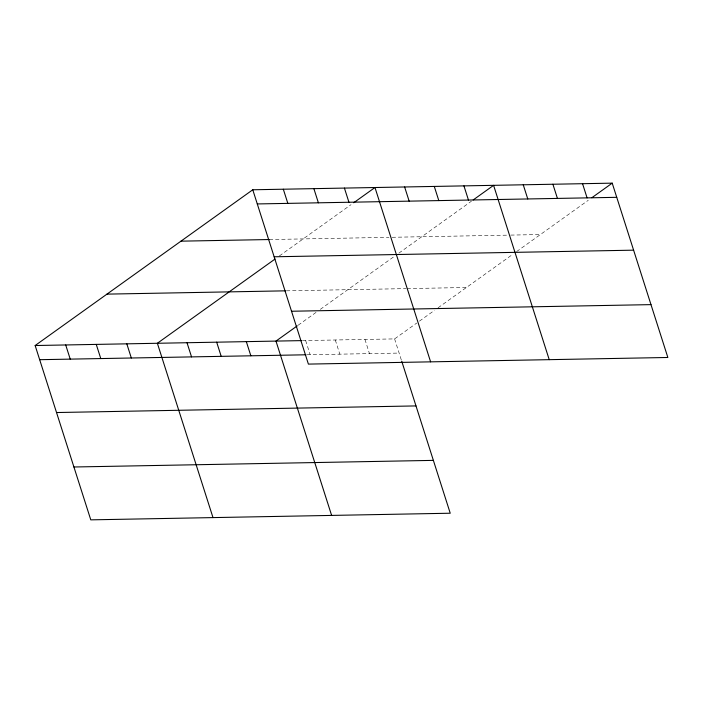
<?xml version="1.0" encoding="UTF-8"?>
<svg xmlns="http://www.w3.org/2000/svg" width="703" height="703" viewBox="0 0 703 703"><rect width="100%" height="100%" fill="white"/><g stroke="black" fill="none" stroke-linecap="round" stroke-linejoin="round"><path stroke-width="0.53" stroke-dasharray="3.52 2.64" d="M279.381 255.936L351.034 204.652M298.151 325.225L316.763 311.895M320.313 309.355L395.358 255.646M398.882 253.124L471.432 201.199M302.466 340.595L394.603 338.899L416.765 323.037M419.427 321.13L434.498 310.348M438.048 307.809L513.102 254.091M516.626 251.569L588.279 200.285M269.337 239.538L388.952 237.342M392.125 237.28L507.575 235.154M510.747 235.092L540.405 234.547M286.367 290.822L406.044 288.617M407.107 288.599L466.414 287.501M306.983 354.769L399.128 353.073M394.603 338.899L401.395 360.182M364.954 339.444L369.47 353.618M335.296 339.997L339.813 354.163M305.638 340.542L310.164 354.707"/><path stroke-width="1.05" d="M401.721 361.201L450.236 513.225L90.784 519.851L35.15 345.524L252.764 189.775L612.216 183.149L667.85 357.476L308.397 364.101L252.764 189.775M274.978 259.091L157.367 343.266L213 517.601M353.697 202.754L374.971 187.516L430.614 361.852M297.264 325.858L275.98 341.087L331.623 515.413M473.207 199.933L493.594 185.337L549.228 359.664M591.821 197.745L612.216 183.149M257.28 203.94L616.733 197.323M180.952 241.164L269.337 239.538M274.152 256.788L633.605 250.171M106.961 294.126L285.313 290.84M291.525 311.244L650.987 304.627M35.15 345.524L301.402 340.621M39.676 359.69L305.928 354.787M56.539 412.538L415.991 405.921M73.92 466.994L433.373 460.377M582.559 183.703L587.084 197.868M552.901 184.248L557.426 198.413M523.252 184.792L527.768 198.958M463.936 185.882L468.462 200.047M434.287 186.427L438.804 200.601M404.629 186.972L409.155 201.146M344.417 188.088L348.943 202.253M313.872 188.65L318.389 202.816M283.318 189.212L287.835 203.378M246.331 341.632L250.848 355.797M216.673 342.176L221.199 356.351M187.016 342.721L191.541 356.896M126.812 343.829L131.329 358.003M96.258 344.391L100.775 358.565M65.704 344.953L70.23 359.128"/></g></svg>
